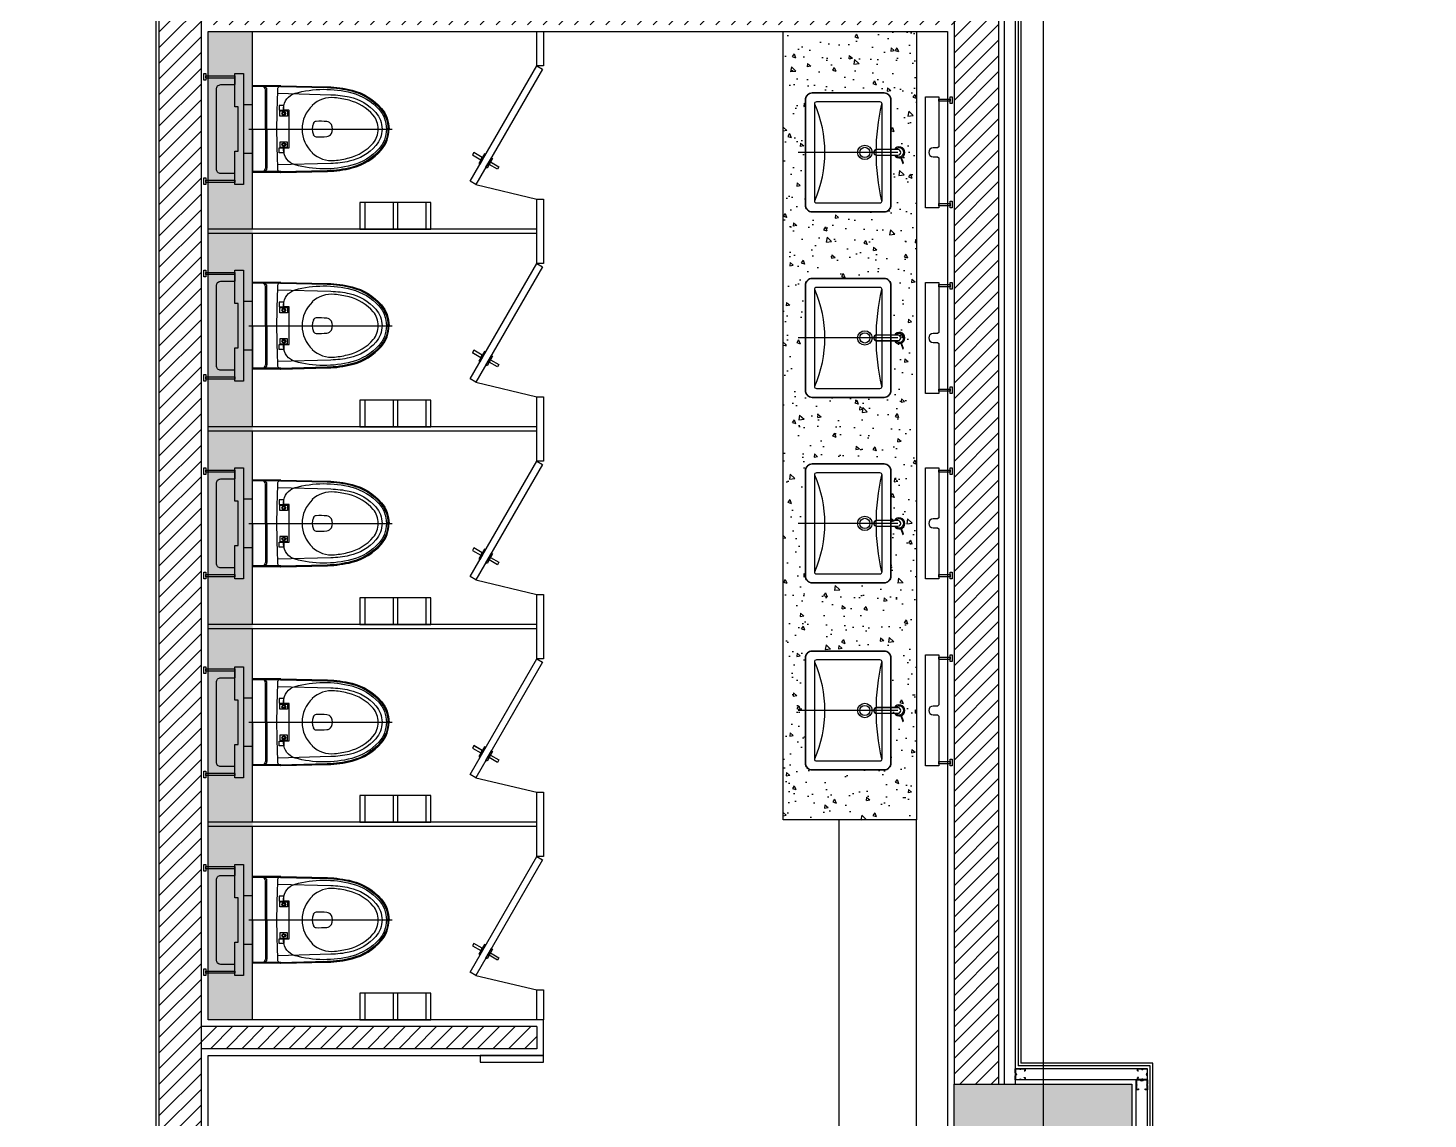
# Model space of a CAD drawing. Header units: metres. Extents: x 630750 to 860239, y 578133 to 726633.
# Drawn here: x 703733 to 710038, y 676054 to 680965 of the extents above; entities that cross this region are included whole.
import ezdxf

# ---------------------------------------------------------------- set-up
doc = ezdxf.new("R2010")
doc.units = ezdxf.units.M
doc.header["$LTSCALE"] = 300
doc.linetypes.add('업무시설_xr-base$0$CONTINOUS', pattern=[0])
for name, color, linetype in [('A-CEN-1', 1, 'Continuous'), ('A-CON', 2, 'Continuous'), ('A-WAL-BLK', 3, 'Continuous'), ('A-WALL-CONC', 2, 'Continuous'), ('CO-BATH', 6, 'Continuous'), ('KUK-DOOR', 4, 'Continuous'), ('KUK-DRYWALL', 4, 'Continuous'), ('KUK-TOILET-cubicle', 4, 'Continuous'), ('KUK-TOILET-equip', 5, 'Continuous'), ('KUK-TOILET-fu', 6, 'Continuous'), ('KUK-TOILET-젠다이', 7, 'Continuous'), ('KUK-WALL-DRYWALL', 4, 'Continuous'), ('KUK-WALL-FIN 1', 30, 'Continuous'), ('KUK-석고보드', 201, 'Continuous')]:
    doc.layers.add(name, color=color, linetype=linetype)

# ---------------------------------------------------------------- blocks, each defined once
blk = doc.blocks.new('양변기')
at = {"layer": 'KUK-TOILET-equip'}
for points in [[(-311526.1, 215407.8), (-311526.1, 215398), (-311657.1, 215398), (-311657.1, 215407.8), (-311657.1, 215388), (-311666.1, 215388), (-311666.1, 215418), (-311657.1, 215418), (-311657.1, 215408), (-311526.1, 215408), (-311526.1, 215538), (-311511.1, 215538), (-311511.1, 215738), (-311526.1, 215738), (-311526.1, 215868), (-311657.1, 215868), (-311657.1, 215858), (-311666.1, 215858), (-311666.1, 215888), (-311657.1, 215888), (-311657.1, 215868.2), (-311657.1, 215878), (-311526.1, 215878), (-311526.1, 215868.2), (-311526.1, 215888), (-311486.1, 215888), (-311486.1, 215388), (-311526.1, 215388), (-311526.1, 215398)], [(-311526.1, 215878), (-311526.1, 215838), (-311526.1, 215888), (-311486.1, 215888), (-311486.1, 215748), (-311446.1, 215748)]]:
    blk.add_lwpolyline(points, dxfattribs=at)
blk.add_lwpolyline([(-311446.1, 215528), (-311486.1, 215528), (-311486.1, 215388), (-311526.1, 215388), (-311526.1, 215398), (-311526.1, 215438), (-311589.1, 215438, -0.414214), (-311609.1, 215458), (-311609.1, 215818, -0.414214), (-311589.1, 215838), (-311526.1, 215838)], format="xyb", dxfattribs=at)
at = {"layer": 'KUK-TOILET-fu', "color": 8}
for p, q in [((-311446.1, 215638), (-311446.1, 215833)), ((-311319.4, 215833), (-311446.1, 215833)), ((-311319.4, 215829.5), (-311446.1, 215829.5)), ((-311387.8, 215638), (-311387.8, 215814.5)), ((-311381.3, 215638), (-311381.3, 215814.5)), ((-311446.1, 215638), (-311446.1, 215443)), ((-311387.8, 215638), (-311387.8, 215461.5)), ((-311381.3, 215638), (-311381.3, 215461.5)), ((-311319.4, 215446.5), (-311446.1, 215446.5)), ((-311319.4, 215443), (-311446.1, 215443))]:
    blk.add_line(p, q, dxfattribs=at)
at = {"layer": 'KUK-TOILET-fu', "color": 1}
blk.add_line((-311463.3, 215638), (-310817.3, 215638), dxfattribs=at)
at = {"layer": 'KUK-TOILET-fu', "color": 8}
for points in [[(-310836.1, 215638, -0.179504), (-310870, 215546.7, -0.154276), (-311000.7, 215465.8, -0.055395), (-311110.1, 215450.7), (-311321.4, 215445.1, -0.407666), (-311331.6, 215454.6, -0.012282), (-311336.1, 215638, -0.012282), (-311331.6, 215821.5, -0.407666), (-311321.4, 215831), (-311110.1, 215825.3, -0.055395), (-311000.7, 215810.2, -0.154276), (-310870, 215729.3, -0.179504)], [(-310843.1, 215638, -0.18681), (-310877.8, 215548.5, -0.145372), (-310999.7, 215474.9, -0.132064), (-311254.9, 215476.9, -0.337701), (-311306.1, 215544.5, -0.000623), (-311306.1, 215544.7), (-311306.1, 215551, -0.414214), (-311303.6, 215553.5), (-311282.1, 215553.5, 0.414214), (-311281.1, 215554.5), (-311281.1, 215638), (-311281.1, 215721.5, 0.414214), (-311282.1, 215722.5), (-311303.6, 215722.5, -0.414214), (-311306.1, 215725), (-311306.1, 215731.3, -0.000623), (-311306.1, 215731.5, -0.337701), (-311254.9, 215799.1, -0.132064), (-310999.7, 215801.2, -0.145372), (-310877.8, 215727.6, -0.18681)], [(-311306.6, 215723.1, 0.414214), (-311305.6, 215724.1), (-311305.6, 215743.5, 0.414214), (-311306.6, 215744.5), (-311325.7, 215744.5, 0.414214), (-311326.7, 215743.5), (-311326.7, 215724.1, 0.414214), (-311325.7, 215723.1)], [(-311306.1, 215696.5), (-311322.6, 215696.5, -0.414214), (-311323.6, 215697.5), (-311323.6, 215718.5, -0.414214), (-311322.6, 215719.5), (-311306.1, 215719.5), (-311289.6, 215719.5, -0.414214), (-311288.6, 215718.5), (-311288.6, 215697.5, -0.414214), (-311289.6, 215696.5)], [(-311306.1, 215579.5), (-311322.6, 215579.5, 0.414214), (-311323.6, 215578.5), (-311323.6, 215557.5, 0.414214), (-311322.6, 215556.5), (-311306.1, 215556.5), (-311289.6, 215556.5, 0.414214), (-311288.6, 215557.5), (-311288.6, 215578.5, 0.414214), (-311289.6, 215579.5)], [(-311306.6, 215553, -0.414214), (-311305.6, 215552), (-311305.6, 215532.5, -0.414214), (-311306.6, 215531.5), (-311325.7, 215531.5, -0.414214), (-311326.7, 215532.5), (-311326.7, 215552, -0.414214), (-311325.7, 215553)]]:
    blk.add_lwpolyline(points, format="xyb", close=True, dxfattribs=at)
for points in [[(-311320, 215833, -0.012538), (-311319.3, 215833), (-311108, 215828.3, -0.055395), (-310998, 215813.1, -0.154276), (-310865.7, 215731.3, -0.179504), (-310831.1, 215638, -0.179504)], [(-311319.9, 215829.5, -0.012538), (-311319.4, 215829.5), (-311108.1, 215824.8, -0.055395), (-310998.8, 215809.7, -0.154276), (-310868.4, 215729, -0.179504), (-310834.6, 215638, -0.179504)], [(-311332.7, 215799.3), (-311093.6, 215792.9, -0.046704), (-311010.3, 215782.8, -0.161878), (-310890.9, 215712.1, -0.180796), (-310863.1, 215638, -0.180796), (-310890.9, 215563.9, -0.161878), (-311010.3, 215493.2, -0.046704), (-311093.6, 215483.2), (-311332.7, 215476.8)], [(-311320, 215443, 0.012538), (-311319.3, 215443), (-311108, 215447.7, 0.055395), (-310998, 215462.9, 0.154276), (-310865.7, 215544.8, 0.179504), (-310831.1, 215638, 0.179504)], [(-311319.9, 215446.5, 0.012538), (-311319.4, 215446.5), (-311108.1, 215451.2, 0.055395), (-310998.8, 215466.3, 0.154276), (-310868.4, 215547, 0.179504), (-310834.6, 215638, 0.179504)]]:
    blk.add_lwpolyline(points, format="xyb", dxfattribs=at)
for centre, radius in [((-311306.1, 215708), 8.06), ((-311304.6, 215708), 8.06), ((-311306.1, 215708), 5.5), ((-311306.1, 215568), 8.06), ((-311304.6, 215568), 8.06), ((-311306.1, 215568), 5.5)]:
    blk.add_circle(centre, radius, dxfattribs=at)
for centre, radius, start, end in [((-311402.8, 215814.5), 15, 0, 90), ((-311396.3, 215814.5), 15, 0, 90), ((-311089.7, 215653.3), 126.5, 84.18981, 133.57607), ((-311123, 215325.5), 456, 75.78655, 84.18981), ((-311062.9, 215563), 211, 40.70571, 75.78655), ((-311075.1, 215638), 147.6, 133.57607, 180), ((-310975.7, 215638), 96, 0, 40.70571), ((-311075.1, 215638), 147.6, 180, 226.42393), ((-311112.7, 215638), 64.9, 156.75355, 203.25833), ((-311158.6, 215657.7), 15, 92.29879, 156.75355), ((-311143.4, 215279.8), 393.3, 85.32034, 92.29879), ((-311113.3, 215646.8), 25, 27.4311, 85.32034), ((-311130.2, 215638), 44, 333.02296, 27.4311), ((-310975.7, 215638), 96, 319.29429, 0), ((-311158.6, 215618.3), 15, 203.25833, 267.67386), ((-311144, 215976), 372.9, 267.67386, 275.07111), ((-311113.3, 215629.4), 25, 275.07111, 333.02296), ((-311062.9, 215713), 211, 284.21345, 319.29429), ((-311089.7, 215622.7), 126.5, 226.42393, 275.81019), ((-311123, 215950.5), 456, 275.81019, 284.21345), ((-311402.8, 215461.5), 15, 270, 0), ((-311396.3, 215461.5), 15, 270, 0)]:
    blk.add_arc(centre, radius, start, end, dxfattribs=at)
blk = doc.blocks.new('DFGDFGBVF')
at = {"layer": 'KUK-TOILET-fu', "color": 8}
for p, q in [((939154.4, -22560.9), (939034.4, -22560.9)), ((939154.4, -22688.5), (939034.4, -22688.5)), ((939154.4, -22708.5), (939034.4, -22708.5)), ((939154.4, -22836), (939034.4, -22836))]:
    blk.add_line(p, q, dxfattribs=at)
at = {"layer": 'KUK-TOILET-fu', "color": 161, "elevation": 0}
blk.add_lwpolyline([(939034.4, -22538.5), (939034.4, -22858.5), (939154.4, -22858.5), (939154.4, -22538.5)], close=True, dxfattribs=at)
blk = doc.blocks.new('세면볼')
at = {"layer": 'KUK-TOILET-fu'}
for p, q in [((-311723.1, 213513.1), (-311723.1, 213038.1)), ((-311368.1, 213543.1), (-311693.1, 213543.1)), ((-311338.1, 213038.1), (-311338.1, 213513.1)), ((-311693.1, 213008.1), (-311368.1, 213008.1))]:
    blk.add_line(p, q, dxfattribs=at)
at = {"layer": 'KUK-TOILET-fu', "color": 8}
for p, q in [((-311683.1, 213493.1), (-311683.1, 213058.1)), ((-311388.1, 213503.1), (-311673.1, 213503.1)), ((-311378.1, 213058.1), (-311378.1, 213493.1)), ((-311673.1, 213048.1), (-311388.1, 213048.1))]:
    blk.add_line(p, q, dxfattribs=at)
at = {"layer": 'KUK-TOILET-fu', "color": 1}
blk.add_line((-311306.6, 213275.6), (-311756.2, 213275.6), dxfattribs=at)
at = {"layer": 'KUK-TOILET-fu', "color": 8}
for points in [[(-311294, 213275.7), (-311294, 213275.7, 0.414214), (-311306.5, 213288.2), (-311403, 213288.2, 0.414214), (-311415.5, 213275.7), (-311415.5, 213275.7, 0.414214), (-311403, 213263.2), (-311306.5, 213263.2, 0.414214)], [(-311294.1, 213275.6), (-311294.1, 213275.6, 0.414214), (-311306.6, 213288.1), (-311403, 213288.1, 0.414214), (-311415.5, 213275.6), (-311415.5, 213275.6, 0.414214), (-311403, 213263.1), (-311306.6, 213263.1, 0.414214)]]:
    blk.add_lwpolyline(points, format="xyb", close=True, dxfattribs=at)
for points in [[(-311294.1, 213251.5), (-311285, 213226.3), (-311282.2, 213227.4), (-311291.3, 213252.5)], [(-311294.1, 213251.4), (-311285, 213226.2), (-311282.2, 213227.3), (-311291.3, 213252.4)]]:
    blk.add_lwpolyline(points, dxfattribs=at)
for radius in [32.5, 23]:
    blk.add_circle((-311455.6, 213275.6), radius, dxfattribs=at)
at = {"layer": 'KUK-TOILET-fu'}
for centre, start, end in [((-311693.1, 213513.1), 90, 180), ((-311368.1, 213513.1), 0, 90), ((-311693.1, 213038.1), 180, 270), ((-311368.1, 213038.1), 270, 0)]:
    blk.add_arc(centre, 30, start, end, dxfattribs=at)
at = {"layer": 'KUK-TOILET-fu', "color": 8}
for centre, radius, start, end in [((-311673.1, 213493.1), 10, 90, 180), ((-312183.8, 213275.6), 548.1, 336.62126, 23.37874), ((-310447, 213275.6), 958.6, 166.88611, 193.11389), ((-311388.1, 213493.1), 10, 0, 90), ((-311300.5, 213275.6), 25, 210, 150), ((-311300.5, 213275.7), 25, 210, 150), ((-311300.5, 213275.7), 20, 218.68219, 141.31781), ((-311300.5, 213275.6), 20, 218.68219, 141.31781), ((-311673.1, 213058.1), 10, 180, 270), ((-311388.1, 213058.1), 10, 270, 0)]:
    blk.add_arc(centre, radius, start, end, dxfattribs=at)
blk = doc.blocks.new('con1')
at = {"layer": 'A-WALL-CONC', "linetype": '업무시설_xr-base$0$CONTINOUS'}
h = blk.add_hatch(color=253, dxfattribs=at)
h.dxf.hatch_style = 1
h.paths.add_polyline_path([(-302595.9, -253222.2), (-301895.9, -253222.2), (-301895.9, -253922.2), (-302595.9, -253922.2)])
h.paths.add_polyline_path([(-384245.9, -253222.2), (-383545.9, -253222.2), (-383545.9, -253922.2), (-384245.9, -253922.2)])
h.paths.add_polyline_path([(-335095.9, -253172.2), (-334295.9, -253172.2), (-334295.9, -253972.2), (-335095.9, -253972.2)])
h.paths.add_polyline_path([(-354895.9, -253172.2), (-354095.9, -253172.2), (-354095.9, -253972.2), (-354895.9, -253972.2)])
h.paths.add_polyline_path([(-374695.9, -253172.2), (-373895.9, -253172.2), (-373895.9, -253972.2), (-374695.9, -253972.2)])
h.paths.add_polyline_path([(-325195.9, -253172.2), (-324395.9, -253172.2), (-324395.9, -253972.2), (-325195.9, -253972.2)])
h.paths.add_polyline_path([(-364745.9, -253222.2), (-364045.9, -253222.2), (-364045.9, -253922.2), (-364745.9, -253922.2)])
h.paths.add_polyline_path([(-344945.9, -253222.2), (-344245.9, -253222.2), (-344245.9, -253922.2), (-344945.9, -253922.2)])
h.paths.add_polyline_path([(-310045.9, -253222.2), (-309345.9, -253222.2), (-309345.9, -253922.2), (-310045.9, -253922.2)])
h.paths.add_polyline_path([(-318595.9, -253172.2), (-317795.9, -253172.2), (-317795.9, -253972.2), (-318595.9, -253972.2)])
h.paths.add_polyline_path([(-384245.9, -310859.9), (-383445.9, -310859.9), (-383445.9, -311659.9), (-384245.9, -311659.9)])
h.paths.add_polyline_path([(-384245.9, -305472.2), (-383445.9, -305472.2), (-383445.9, -306272.2), (-384245.9, -306272.2)])
h.paths.add_polyline_path([(-384245.9, -295572.2), (-383445.9, -295572.2), (-383445.9, -296372.2), (-384245.9, -296372.2)])
h.paths.add_polyline_path([(-384195.9, -276472.2), (-383595.9, -276472.2), (-383595.9, -275872.2), (-384195.9, -275872.2)])
h.paths.add_polyline_path([(-384245.9, -285672.2), (-383445.9, -285672.2), (-383445.9, -286472.2), (-384245.9, -286472.2)])
h.paths.add_polyline_path([(-384295.9, -269172.2), (-383495.9, -269172.2), (-383495.9, -269972.2), (-384295.9, -269972.2)])
h.paths.add_polyline_path([(-384295.9, -260672.2), (-383495.9, -260672.2), (-383495.9, -261472.2), (-384295.9, -261472.2)])
h.paths.add_polyline_path([(-376995.9, -285572.2), (-376195.9, -285572.2), (-376195.9, -286372.2), (-376995.9, -286372.2)], flags=17)
h.paths.add_polyline_path([(-374695.9, -276572.2), (-373895.9, -276572.2), (-373895.9, -275772.2), (-374695.9, -275772.2)], flags=17)
h.paths.add_polyline_path([(-364695.9, -285772.2), (-364095.9, -285772.2), (-364095.9, -286372.2), (-364695.9, -286372.2)], flags=17)
h.paths.add_polyline_path([(-364795.9, -275772.2), (-363995.9, -275772.2), (-363995.9, -276572.2), (-364795.9, -276572.2)], flags=17)
edge = h.paths.add_edge_path(flags=16)
edge.add_arc((-376495.9, -295972.2), 450, 0, 360)
edge = h.paths.add_edge_path(flags=16)
edge.add_arc((-354495.9, -302572.2), 450, 0, 360)
edge = h.paths.add_edge_path(flags=16)
edge.add_arc((-364395.9, -295972.2), 350, 0, 360)
edge = h.paths.add_edge_path(flags=16)
edge.add_arc((-354495.9, -295972.2), 450, 0, 360)
edge = h.paths.add_edge_path(flags=16)
edge.add_arc((-344595.9, -302572.2), 350, 0, 360)
edge = h.paths.add_edge_path(flags=16)
edge.add_arc((-344595.9, -295972.2), 350, 0, 360)
edge = h.paths.add_edge_path(flags=16)
edge.add_arc((-364395.9, -302572.2), 350, 0, 360)
h.paths.add_polyline_path([(-375978.1, -305715.7), (-376743.7, -305483.5), (-376976, -306249), (-376210.4, -306481.3)], flags=17)
h.paths.add_polyline_path([(-378097.8, -312701.2), (-378863.4, -312468.9), (-379095.6, -313234.5), (-378330.1, -313466.8)], flags=16)
h.paths.add_polyline_path([(-354767.9, -312099.6), (-355533.5, -311867.3), (-355765.8, -312632.8), (-355000.2, -312865.1)], flags=17)
h.paths.add_polyline_path([(-347591.1, -314277.3), (-348356.6, -314045), (-348588.9, -314810.6), (-347823.4, -315042.9)], flags=17)
h.paths.add_polyline_path([(-349725.3, -321310.6), (-350490.8, -321078.3), (-350723.1, -321843.9), (-349957.6, -322076.2)], flags=17)
h.paths.add_polyline_path([(-359198.7, -318436), (-359964.3, -318203.7), (-360196.6, -318969.2), (-359431, -319201.5)], flags=17)
edge = h.paths.add_edge_path(flags=16)
edge.add_arc((-324745.9, -312472.2), 450, 0, 360)
h.paths.add_polyline_path([(-318595.9, -311972.2), (-317795.9, -311972.2), (-317795.9, -312972.2), (-318595.9, -312972.2)], flags=17)
edge = h.paths.add_edge_path(flags=16)
edge.add_arc((-335145.9, -312472.2), 350, 0, 360)
edge = h.paths.add_edge_path(flags=16)
edge.add_arc((-338616.5, -317418.6), 450, 0, 360)
h.paths.add_polyline_path([(-340251.8, -324185.3), (-341017.4, -323953), (-341249.7, -324718.5), (-340484.1, -324950.8)], flags=17)
edge = h.paths.add_edge_path(flags=17)
edge.add_arc((-324745.9, -319072.2), 450, 0, 360)
h.paths.add_polyline_path([(-318695.9, -318672.2), (-317695.9, -318672.2), (-317695.9, -319472.2), (-318695.9, -319472.2)], flags=17)
h.paths.add_polyline_path([(-310095.9, -327072.2), (-309295.9, -327072.2), (-309295.9, -327872.2), (-310095.9, -327872.2)])
h.paths.add_polyline_path([(-316095.9, -322372.2), (-316095.9, -325422.2), (-311307.7, -325422.2), (-311307.7, -325222.2), (-315895.9, -325222.2), (-315895.9, -322572.2), (-309695.9, -322572.2), (-309695.9, -325222.2), (-310307.7, -325222.2), (-310307.7, -325422.2), (-309495.9, -325422.2), (-309495.9, -322372.2)], flags=17)
edge = h.paths.add_edge_path(flags=17)
edge.add_arc((-324795.9, -327472.2), 400, 0, 360)
edge = h.paths.add_edge_path(flags=17)
edge.add_arc((-318195.9, -329272.2), 450, 0, 360)
h.paths.add_polyline_path([(-310095.9, -331472.2), (-309295.9, -331472.2), (-309295.9, -332272.2), (-310095.9, -332272.2)])
edge = h.paths.add_edge_path(flags=16)
edge.add_arc((-334695.9, -302572.2), 350, 0, 360)
edge = h.paths.add_edge_path(flags=17)
edge.add_arc((-334695.9, -286072.2), 350, 0, 360)
edge = h.paths.add_edge_path(flags=16)
edge.add_arc((-334695.9, -295972.2), 350, 0, 360)
edge = h.paths.add_edge_path(flags=17)
edge.add_arc((-344595.9, -286072.2), 450, 0, 360)
h.paths.add_polyline_path([(-318595.9, -295472.2), (-317795.9, -295472.2), (-317795.9, -296472.2), (-318595.9, -296472.2)], flags=17)
h.paths.add_polyline_path([(-318595.9, -302072.2), (-317795.9, -302072.2), (-317795.9, -303072.2), (-318595.9, -303072.2)], flags=17)
edge = h.paths.add_edge_path(flags=16)
edge.add_arc((-324795.9, -302572.2), 450, 0, 360)
edge = h.paths.add_edge_path(flags=16)
edge.add_arc((-324795.9, -295972.2), 450, 0, 360)
edge = h.paths.add_edge_path(flags=17)
edge.add_arc((-324795.9, -286072.2), 450, 0, 360)
edge = h.paths.add_edge_path(flags=17)
edge.add_arc((-334695.9, -276172.2), 450, 0, 360)
edge = h.paths.add_edge_path(flags=17)
edge.add_arc((-344595.9, -276172.2), 450, 0, 360)
h.paths.add_polyline_path([(-318595.9, -275772.2), (-317795.9, -275772.2), (-317795.9, -276572.2), (-318595.9, -276572.2)], flags=17)
h.paths.add_polyline_path([(-318595.9, -285672.2), (-317795.9, -285672.2), (-317795.9, -286472.2), (-318595.9, -286472.2)], flags=17)
edge = h.paths.add_edge_path(flags=17)
edge.add_arc((-324795.9, -276172.2), 450, 0, 360)
h.paths.add_polyline_path([(-364795.9, -260672.2), (-363995.9, -260672.2), (-363995.9, -261472.2), (-364795.9, -261472.2)])
h.paths.add_polyline_path([(-364795.9, -269172.2), (-363995.9, -269172.2), (-363995.9, -269972.2), (-364795.9, -269972.2)], flags=17)
h.paths.add_polyline_path([(-325195.9, -269172.2), (-324395.9, -269172.2), (-324395.9, -269972.2), (-325195.9, -269972.2)], flags=17)
h.paths.add_polyline_path([(-310845.9, -260722.2), (-310045.9, -260722.2), (-310045.9, -261522.2), (-310845.9, -261522.2)], flags=17)
h.paths.add_polyline_path([(-325195.9, -260672.2), (-324395.9, -260672.2), (-324395.9, -261472.2), (-325195.9, -261472.2)])
h.paths.add_polyline_path([(-335095.9, -260672.2), (-334295.9, -260672.2), (-334295.9, -261472.2), (-335095.9, -261472.2)])
h.paths.add_polyline_path([(-344995.9, -260672.2), (-344195.9, -260672.2), (-344195.9, -261472.2), (-344995.9, -261472.2)])
h.paths.add_polyline_path([(-354895.9, -260672.2), (-354095.9, -260672.2), (-354095.9, -261472.2), (-354895.9, -261472.2)])
h.paths.add_polyline_path([(-354895.9, -269172.2), (-354095.9, -269172.2), (-354095.9, -269972.2), (-354895.9, -269972.2)], flags=17)
h.paths.add_polyline_path([(-344995.9, -269172.2), (-344195.9, -269172.2), (-344195.9, -269972.2), (-344995.9, -269972.2)], flags=17)
h.paths.add_polyline_path([(-335095.9, -269172.2), (-334295.9, -269172.2), (-334295.9, -269972.2), (-335095.9, -269972.2)], flags=17)
h.paths.add_polyline_path([(-310145.9, -275772.2), (-309345.9, -275772.2), (-309345.9, -276572.2), (-310145.9, -276572.2)])
h.paths.add_polyline_path([(-310145.9, -269172.2), (-309345.9, -269172.2), (-309345.9, -269972.2), (-310145.9, -269972.2)])
h.paths.add_polyline_path([(-309945.9, -312172.2), (-309345.9, -312172.2), (-309345.9, -312772.2), (-309945.9, -312772.2)], flags=17)
h.paths.add_polyline_path([(-309945.9, -302272.2), (-309345.9, -302272.2), (-309345.9, -302872.2), (-309945.9, -302872.2)], flags=17)
h.paths.add_polyline_path([(-310145.9, -295572.2), (-309345.9, -295572.2), (-309345.9, -296372.2), (-310145.9, -296372.2)])
h.paths.add_polyline_path([(-310145.9, -285672.2), (-309345.9, -285672.2), (-309345.9, -286472.2), (-310145.9, -286472.2)])
h.paths.add_polyline_path([(-366406.6, -311179.9), (-366585, -311089.4), (-367172.8, -312248.9), (-366994.4, -312339.4)], flags=16)
h.paths.add_polyline_path([(-367582.3, -313498.9), (-367760.7, -313408.4), (-368303.3, -314478.7), (-368124.9, -314569.2)], flags=16)
h.paths.add_polyline_path([(-374501.4, -323406.8), (-375266.9, -323174.5), (-375499.2, -323940), (-374733.7, -324172.3)], flags=17)
h.paths.add_polyline_path([(-380817, -321490.3), (-381582.5, -321258), (-381814.8, -322023.6), (-381049.3, -322255.9)])
h.paths.add_polyline_path([(-319504.7, -329605.3), (-319562.8, -329796.7), (-318586.8, -330092.9), (-318528.7, -329901.5)], flags=17)
h.paths.add_polyline_path([(-317399.5, -330244.1), (-317457.6, -330435.5), (-316481.5, -330731.7), (-316423.5, -330540.3)], flags=17)
h.paths.add_polyline_path([(-315294.3, -330882.9), (-315352.4, -331074.3), (-314376.3, -331370.5), (-314318.3, -331179.1)], flags=17)
h.paths.add_polyline_path([(-313189.1, -331521.7), (-313247.2, -331713.1), (-312271.1, -332009.3), (-312213, -331817.9)], flags=17)
h.paths.add_polyline_path([(-311083.9, -332160.5), (-311142, -332351.9), (-310165.9, -332648.1), (-310107.8, -332456.7)], flags=17)
h.paths.add_polyline_path([(-308978.7, -332799.4), (-309036.7, -332990.7), (-308060.7, -333286.9), (-308002.6, -333095.5)])
h.paths.add_polyline_path([(-306873.5, -333438.2), (-306931.5, -333629.5), (-305955.5, -333925.7), (-305897.4, -333734.3)])
h.paths.add_polyline_path([(-321610, -328966.5), (-321668, -329157.9), (-320692, -329454.1), (-320633.9, -329262.7)], flags=17)
h.paths.add_polyline_path([(-304768.2, -334077), (-304826.3, -334268.4), (-303850.3, -334564.5), (-303792.2, -334373.1)])
h.paths.add_polyline_path([(-366379.8, -308837.3), (-366525.2, -309124), (-365780.1, -309501.8), (-365997.1, -309929.9), (-365818.7, -310020.4), (-365281.9, -308961.4), (-368992.7, -307835.4), (-369050.7, -308026.8), (-368955, -308055.9), (-369303.5, -309204.2), (-369399.2, -309175.1), (-369457.2, -309366.5), (-369361.5, -309395.5), (-371190.9, -315424.1), (-373726.7, -314654.6), (-371897.4, -308626.1), (-370414.2, -309076.1), (-370356.1, -308884.7), (-371839.3, -308434.7), (-371490.9, -307286.4), (-370007.6, -307736.5), (-369949.6, -307545.1), (-371624.2, -307036.9), (-373976.1, -314787.9), (-369001.2, -316297.6), (-368712.8, -315728.7), (-368891.1, -315638.2), (-369103.7, -316057.4), (-370999.5, -315482.2), (-368763.6, -308113.9)], flags=17)
edge = h.paths.add_edge_path()
edge.add_line((-317995.9, -269122.2), (-318195.9, -269122.2))
edge.add_line((-318195.9, -266622.2), (-317995.9, -266622.2))
edge.add_line((-318195.9, -265972.2), (-318195.9, -266622.2))
edge.add_line((-318195.9, -269122.2), (-318195.9, -269672.2))
edge.add_line((-317995.9, -269472.2), (-317995.9, -269122.2))
edge.add_line((-317995.9, -266622.2), (-317995.9, -265972.2))
edge.add_line((-317070.9, -260922.2), (-317070.9, -260722.2))
edge.add_line((-317070.9, -260722.2), (-314895.9, -260722.2))
edge.add_line((-314895.9, -260722.2), (-314895.9, -260922.2))
edge.add_line((-314895.9, -260922.2), (-317070.9, -260922.2))
edge.add_line((-318195.9, -265972.2), (-321995.9, -265972.2))
edge.add_line((-321995.9, -265972.2), (-321995.9, -262022.2))
edge.add_line((-321995.9, -262022.2), (-321795.9, -262022.2))
edge.add_line((-321795.9, -262022.2), (-321795.9, -262922.2))
edge.add_line((-321795.9, -262922.2), (-321695.9, -262922.2))
edge.add_line((-321695.9, -262922.2), (-321695.9, -263122.2))
edge.add_line((-321695.9, -263122.2), (-321795.9, -263122.2))
edge.add_line((-321795.9, -263122.2), (-321795.9, -265772.2))
edge.add_line((-321795.9, -265772.2), (-314195.9, -265772.2))
edge.add_line((-314195.9, -265772.2), (-314195.9, -263122.2))
edge.add_line((-314195.9, -263122.2), (-320695.9, -263122.2))
edge.add_line((-320695.9, -263122.2), (-320695.9, -262922.2))
edge.add_line((-320695.9, -262922.2), (-319545.9, -262922.2))
edge.add_line((-319545.9, -262922.2), (-319545.9, -260922.2))
edge.add_line((-319545.9, -260922.2), (-321795.9, -260922.2))
edge.add_line((-321795.9, -260922.2), (-321795.9, -261022.2))
edge.add_line((-321795.9, -261022.2), (-321995.9, -261022.2))
edge.add_line((-321995.9, -261022.2), (-321995.9, -260722.2))
edge.add_line((-321995.9, -260722.2), (-317770.9, -260722.2))
edge.add_line((-317770.9, -260722.2), (-317770.9, -260922.2))
edge.add_line((-317995.9, -269472.2), (-314195.9, -269472.2))
edge.add_line((-314195.9, -269472.2), (-314195.9, -265972.2))
edge.add_line((-314195.9, -265972.2), (-317995.9, -265972.2))
edge.add_line((-317770.9, -260922.2), (-319345.9, -260922.2))
edge.add_line((-319345.9, -260922.2), (-319345.9, -262922.2))
edge.add_line((-319345.9, -262922.2), (-314195.9, -262922.2))
edge.add_line((-314195.9, -262922.2), (-314195.9, -260722.2))
edge.add_line((-314195.9, -260722.2), (-313995.9, -260722.2))
edge.add_line((-313995.9, -260722.2), (-313995.9, -269672.2))
edge.add_line((-313995.9, -269672.2), (-318195.9, -269672.2))
edge.add_line((-309345.9, -286472.2), (-309345.9, -312772.2))
edge.add_line((-309545.9, -302872.2), (-309545.9, -312172.2))
edge.add_line((-309545.9, -296372.2), (-309545.9, -302272.2))
edge.add_line((-309545.9, -286472.2), (-309545.9, -295572.2))
edge.add_line((-375426.6, -323700.8), (-380976.7, -322016.6))
edge.add_line((-334860, -324841.4), (-335146.9, -325786.6))
edge.add_line((-334660.1, -325215.5), (-334859.8, -325873.7))
edge.add_line((-324795.9, -328208.8), (-324795.9, -327872.2))
edge.add_line((-324595.9, -328060.4), (-324595.9, -327818.6))
edge.add_line((-324795.9, -328208.8), (-322797.2, -328815.2))
edge.add_line((-322797.2, -328815.2), (-322739.1, -328623.9))
edge.add_line((-322739.1, -328623.9), (-324595.9, -328060.4))
edge.add_line((-337531.2, -334677.3), (-338201, -334474.1))
edge.add_line((-338201, -334474.1), (-338404.3, -335143.9))
edge.add_line((-338404.3, -335143.9), (-337734.4, -335347.2))
edge.add_line((-337734.4, -335347.2), (-337531.2, -334677.3))
edge = h.paths.add_edge_path()
edge.add_line((-339857.9, -323400.5), (-339799.8, -323209.1))
edge.add_line((-339799.8, -323209.1), (-337930.3, -317052.2))
edge.add_line((-337930.3, -317052.2), (-338217.3, -316965))
edge.add_line((-338217.3, -316965), (-338268.5, -317133.4))
edge.add_arc((-338616.5, -317418.6), 450, -73.11347, 39.33184, ccw=False)
edge.add_line((-338485.8, -317849.2), (-340145, -323313.3))
edge.add_line((-340145, -323313.3), (-339857.9, -323400.5))
at = {"layer": 'A-CON'}
blk.add_lwpolyline([(-364795.9, -269172.2), (-363995.9, -269172.2), (-363995.9, -269972.2), (-364795.9, -269972.2)], close=True, dxfattribs=at)

msp = doc.modelspace()

# ---------------------------------------------------------------- hatches: boundary and pattern name
at = {"layer": 'A-WAL-BLK'}
h = msp.add_hatch(dxfattribs=at)
h.set_pattern_fill('ANSI31', color=251, scale=400, style=0)
h.set_pattern_definition([(45, (1072700.25, 440364.125), (-35.355339, 35.355339), [])])
h.paths.add_polyline_path([(706724.4, 672935.2), (706724.4, 673125.8), (704514.4, 673298.1), (704514.4, 676370.2), (706024.4, 676370.2), (706024.4, 676470.2), (704514.4, 676470.2), (704514.4, 680980.2), (707904.4, 680980.2), (707904.4, 676210.2), (708104.4, 676210.2), (708104.4, 683910.2), (707904.4, 683910.2), (707904.4, 681180.2), (704514.4, 681180.2), (704514.4, 682130.2), (704324.4, 682130.2), (704324.4, 673122.3)])
h.paths.add_polyline_path([(702924.4, 683380.2), (706664.4, 683380.2), (706664.4, 684330.2), (706504.4, 684330.2), (706504.4, 683580.2), (702924.4, 683580.2)])
h.paths.add_polyline_path([(707904.4, 684710.2), (708104.4, 684710.2), (708104.4, 687060.2), (707904.4, 687060.2)])
h.paths.add_polyline_path([(706009.4, 674640.2), (706009.4, 675170.2), (705809.4, 675170.2), (705809.4, 674440.2), (707904.4, 674440.2), (707904.4, 674640.2)])
at = {"layer": 'KUK-TOILET-젠다이'}
h = msp.add_hatch(dxfattribs=at)
h.set_pattern_fill('AR-CONC', color=251, scale=25, angle=270, style=0)
h.set_pattern_definition([(320, (491853.28, 362919.39), (-15.688034, -179.315046), [18.75, -206.25]), (265, (491853.28, 362919.39), (188.04803, 34.68783), [15, -165]), (10.4514, (491851.97, 362904.44), (172.359886, -144.627345), [15.93505, -175.28553]), (316.1842, (491903.28, 362919.39), (-41.37975, -266.81026), [28.125, -309.375]), (6.6356, (491899.83, 362897.15), (243.52947, -233.66568), [23.90257, -262.92825]), (261.1842, (491903.28, 362919.4), (243.52965, -233.66549), [22.5, -247.5]), (291, (491890.78, 362894.39), (-100.65472, -149.226763), [18.75, -206.25]), (236, (491890.78, 362894.39), (181.28751, -60.82883), [15, -165]), (341.4514, (491882.39, 362881.95), (80.632624, -210.05566), [15.93505, -175.28553]), (307.5, (491853.28, 362919.386), (83.223463, -3.039964), [0, -163, 0, -167.5, 0, -165.625]), (277.5, (491853.28, 362919.39), (98.602928, -65.767384), [0, -95.5, 0, -159.25, 0, -63.125]), (237.5, (491853.28, 362975.136), (-5.638718, -133.455609), [0, -62.5, 0, -195, 0, -258.75]), (227.5, (491853.28, 363000.14), (25.026246, -145.796542), [0, -81.25, 0, -129.5, 0, -183.75])])
h.paths.add_polyline_path([(704744.4, 680950.2), (704744.4, 676500.2), (704544.4, 676500.2), (704544.4, 680950.2)])
h = msp.add_hatch(dxfattribs=at)
h.set_pattern_fill('AR-CONC', color=251, scale=25, angle=-90, style=0)
h.set_pattern_definition([(320, (1072700.25, 440364.13), (-15.688034, -179.315046), [18.75, -206.25]), (265, (1072700.25, 440364.13), (188.04803, 34.68783), [15, -165]), (10.4514, (1072698.94, 440349.18), (172.359886, -144.627345), [15.93505, -175.28553]), (316.1842, (1072750.25, 440364.13), (-41.37975, -266.81026), [28.125, -309.375]), (6.6356, (1072746.8, 440341.9), (243.52947, -233.66568), [23.90257, -262.92825]), (261.1842, (1072750.25, 440364.13), (243.52965, -233.66549), [22.5, -247.5]), (291, (1072737.75, 440339.13), (-100.654723, -149.226763), [18.75, -206.25]), (236, (1072737.75, 440339.13), (181.28751, -60.82883), [15, -165]), (341.4514, (1072729.36, 440326.69), (80.632624, -210.05566), [15.93505, -175.28553]), (307.5, (1072700.25, 440364.125), (83.223463, -3.039964), [0, -163, 0, -167.5, 0, -165.625]), (277.5, (1072700.25, 440364.125), (98.602928, -65.767384), [0, -95.5, 0, -159.25, 0, -63.125]), (237.5, (1072700.25, 440419.875), (-5.638718, -133.455609), [0, -62.5, 0, -195, 0, -258.75]), (227.5, (1072700.25, 440444.88), (25.026246, -145.796542), [0, -81.25, 0, -129.5, 0, -183.75])])
h.paths.add_polyline_path([(707134.4, 680950.2), (707734.4, 680950.2), (707734.4, 677400.2), (707134.4, 677400.2)])
edge = h.paths.add_edge_path(flags=16)
edge.add_line((707589.4, 680672.7), (707264.4, 680672.7))
edge.add_arc((707264.4, 680642.7), 30, 90, 180)
edge.add_line((707234.4, 680642.7), (707234.4, 680167.7))
edge.add_arc((707264.4, 680167.7), 30, 180, 270)
edge.add_line((707264.4, 680137.7), (707589.4, 680137.7))
edge.add_arc((707589.4, 680167.7), 30, 270, 360)
edge.add_line((707619.4, 680167.7), (707619.4, 680642.7))
edge.add_arc((707589.4, 680642.7), 30, 0, 90)
edge = h.paths.add_edge_path(flags=16)
edge.add_line((707589.4, 679837.7), (707264.4, 679837.7))
edge.add_arc((707264.4, 679807.7), 30, 90, 180)
edge.add_line((707234.4, 679807.7), (707234.4, 679332.7))
edge.add_arc((707264.4, 679332.7), 30, 180, 270)
edge.add_line((707264.4, 679302.7), (707589.4, 679302.7))
edge.add_arc((707589.4, 679332.7), 30, 270, 360)
edge.add_line((707619.4, 679332.7), (707619.4, 679807.7))
edge.add_arc((707589.4, 679807.7), 30, 0, 90)
edge = h.paths.add_edge_path(flags=16)
edge.add_line((707589.4, 679002.7), (707264.4, 679002.7))
edge.add_arc((707264.4, 678972.7), 30, 90, 180)
edge.add_line((707234.4, 678972.7), (707234.4, 678497.7))
edge.add_arc((707264.4, 678497.7), 30, 180, 270)
edge.add_line((707264.4, 678467.7), (707589.4, 678467.7))
edge.add_arc((707589.4, 678497.7), 30, 270, 360)
edge.add_line((707619.4, 678497.7), (707619.4, 678972.7))
edge.add_arc((707589.4, 678972.7), 30, 0, 90)
edge = h.paths.add_edge_path(flags=16)
edge.add_line((707589.4, 678160.7), (707264.4, 678160.7))
edge.add_arc((707264.4, 678130.7), 30, 90, 180)
edge.add_line((707234.4, 678130.7), (707234.4, 677655.7))
edge.add_arc((707264.4, 677655.7), 30, 180, 270)
edge.add_line((707264.4, 677625.7), (707589.4, 677625.7))
edge.add_arc((707589.4, 677655.7), 30, 270, 360)
edge.add_line((707619.4, 677655.7), (707619.4, 678130.7))
edge.add_arc((707589.4, 678130.7), 30, 0, 90)

# ---------------------------------------------------------------- linework, layer by layer
at = {"layer": 'A-CEN-1', "linetype": 'Continuous'}
msp.add_line((708304.4, 708258.8), (708304.4, 640745.8), dxfattribs=at)
at = {"layer": 'A-CON'}
msp.add_lwpolyline([(707904.4, 676210.2), (708704.4, 676210.2), (708704.4, 675410.2), (707904.4, 675410.2)], close=True, dxfattribs=at)
at = {"layer": 'A-WAL-BLK'}
for p, q in [((707904.4, 683910.2), (707904.4, 677620.3)), ((707904.4, 683910.2), (707904.4, 676210.2)), ((708104.4, 683910.2), (708104.4, 676210.2)), ((708104.4, 683910.2), (708104.4, 676210.2)), ((704324.4, 673122.3), (704324.4, 682130.2)), ((704514.4, 673298.1), (704514.4, 682130.2)), ((707904.4, 677520.3), (707904.4, 676210.2)), ((706024.4, 676470.2), (704514.4, 676470.2)), ((706024.4, 676470.2), (706024.4, 676370.2)), ((706024.4, 676370.2), (704514.4, 676370.2))]:
    msp.add_line(p, q, dxfattribs=at)
at = {"layer": 'KUK-DOOR', "color": 14}
for p, q in [((705741.1, 680404.6), (705734.9, 680393.8)), ((705741.1, 680404.5), (705734.9, 680393.7)), ((705734.9, 680393.8), (705772.8, 680372)), ((705734.9, 680393.7), (705772.8, 680371.8)), ((705779, 680382.8), (705741.1, 680404.6)), ((705779, 680382.7), (705741.1, 680404.5)), ((705788.4, 680398.9), (705763.4, 680355.6)), ((705763.4, 680355.7), (705768.8, 680352.6)), ((705763.4, 680355.6), (705768.8, 680352.5)), ((705768.8, 680352.6), (705793.8, 680395.9)), ((705768.8, 680352.5), (705793.8, 680395.8)), ((705772.8, 680371.8), (705779, 680382.7)), ((705793.8, 680395.9), (705788.4, 680399)), ((705793.8, 680395.8), (705788.4, 680398.9)), ((705795.2, 680338.1), (705820.1, 680381.4)), ((705825.5, 680378.3), (705800.6, 680335)), ((705809.9, 680351.2), (705816.1, 680362)), ((705810, 680351.2), (705816.2, 680362.1)), ((705816.1, 680362), (705854, 680340.2)), ((705816.2, 680362.1), (705854.1, 680340.2)), ((705820, 680381.4), (705825.5, 680378.3)), ((705820.1, 680381.4), (705825.5, 680378.3)), ((705800.5, 680334.9), (705795.1, 680338.1)), ((705800.6, 680335), (705795.2, 680338.1)), ((705847.8, 680329.4), (705809.9, 680351.2)), ((705847.9, 680329.4), (705810, 680351.2)), ((705854, 680340.2), (705847.8, 680329.4)), ((705854.1, 680340.2), (705847.9, 680329.4)), ((705750.4, 680260.6), (706024.4, 680195.2)), ((705741.1, 679514.6), (705734.9, 679503.8)), ((705741.1, 679514.5), (705734.9, 679503.7)), ((705734.9, 679503.8), (705772.8, 679482)), ((705734.9, 679503.7), (705772.8, 679481.9)), ((705779, 679492.8), (705741.1, 679514.6)), ((705779, 679492.7), (705741.1, 679514.5)), ((705788.4, 679508.9), (705763.4, 679465.6)), ((705768.8, 679462.6), (705793.8, 679505.9)), ((705768.8, 679462.5), (705793.8, 679505.8)), ((705772.8, 679481.9), (705779, 679492.7)), ((705793.8, 679505.9), (705788.4, 679509)), ((705793.8, 679505.8), (705788.4, 679508.9)), ((705795.2, 679448.1), (705820.1, 679491.4)), ((705825.5, 679488.3), (705800.6, 679445)), ((705820, 679491.4), (705825.5, 679488.3)), ((705820.1, 679491.4), (705825.5, 679488.3)), ((705763.4, 679465.7), (705768.8, 679462.6)), ((705763.4, 679465.6), (705768.8, 679462.5)), ((705800.5, 679444.9), (705795.1, 679448.1)), ((705800.6, 679445), (705795.2, 679448.1)), ((705809.9, 679461.2), (705816.1, 679472)), ((705847.8, 679439.4), (705809.9, 679461.2)), ((705810, 679461.2), (705816.2, 679472.1)), ((705847.9, 679439.4), (705810, 679461.2)), ((705816.1, 679472), (705854, 679450.2)), ((705816.2, 679472.1), (705854.1, 679450.2)), ((705854, 679450.2), (705847.8, 679439.4)), ((705854.1, 679450.2), (705847.9, 679439.4)), ((705750.4, 679370.6), (706024.4, 679305.2)), ((705741.1, 678624.6), (705734.9, 678613.8)), ((705741.1, 678624.5), (705734.9, 678613.7)), ((705734.9, 678613.8), (705772.8, 678592)), ((705734.9, 678613.7), (705772.8, 678591.9)), ((705779, 678602.8), (705741.1, 678624.6)), ((705779, 678602.7), (705741.1, 678624.5)), ((705788.4, 678618.9), (705763.4, 678575.6)), ((705768.8, 678572.6), (705793.8, 678615.9)), ((705768.8, 678572.5), (705793.8, 678615.8)), ((705772.8, 678591.9), (705779, 678602.7)), ((705793.8, 678615.9), (705788.4, 678619)), ((705793.8, 678615.8), (705788.4, 678618.9)), ((705795.2, 678558.1), (705820.1, 678601.4)), ((705825.5, 678598.3), (705800.6, 678555)), ((705820, 678601.4), (705825.5, 678598.3)), ((705820.1, 678601.4), (705825.5, 678598.3)), ((705763.4, 678575.7), (705768.8, 678572.6)), ((705763.4, 678575.6), (705768.8, 678572.5)), ((705800.5, 678554.9), (705795.1, 678558.1)), ((705800.6, 678555), (705795.2, 678558.1)), ((705809.9, 678571.2), (705816.1, 678582)), ((705847.8, 678549.4), (705809.9, 678571.2)), ((705810, 678571.2), (705816.2, 678582.1)), ((705847.9, 678549.4), (705810, 678571.2)), ((705816.1, 678582), (705854, 678560.2)), ((705816.2, 678582.1), (705854.1, 678560.2)), ((705854, 678560.2), (705847.8, 678549.4)), ((705854.1, 678560.2), (705847.9, 678549.4)), ((705750.4, 678480.6), (706024.4, 678415.2)), ((705741.1, 677734.7), (705734.9, 677723.8)), ((705741.1, 677734.5), (705734.9, 677723.7)), ((705734.9, 677723.8), (705772.8, 677702)), ((705734.9, 677723.7), (705772.8, 677701.9)), ((705779, 677712.8), (705741.1, 677734.7)), ((705779, 677712.7), (705741.1, 677734.5)), ((705788.4, 677728.9), (705763.4, 677685.6)), ((705768.8, 677682.6), (705793.8, 677725.9)), ((705768.8, 677682.5), (705793.8, 677725.8)), ((705772.8, 677701.9), (705779, 677712.7)), ((705793.8, 677725.9), (705788.4, 677729)), ((705793.8, 677725.8), (705788.4, 677728.9)), ((705795.2, 677668.1), (705820.1, 677711.4)), ((705825.5, 677708.3), (705800.6, 677665)), ((705820, 677711.4), (705825.5, 677708.3)), ((705820.1, 677711.4), (705825.5, 677708.3)), ((705763.4, 677685.7), (705768.8, 677682.6)), ((705763.4, 677685.6), (705768.8, 677682.5)), ((705800.5, 677664.9), (705795.1, 677668.1)), ((705800.6, 677665), (705795.2, 677668.1)), ((705809.9, 677681.2), (705816.1, 677692)), ((705847.8, 677659.4), (705809.9, 677681.2)), ((705810, 677681.2), (705816.2, 677692.1)), ((705847.9, 677659.4), (705810, 677681.2)), ((705816.1, 677692), (705854, 677670.2)), ((705816.2, 677692.1), (705854.1, 677670.2)), ((705854, 677670.2), (705847.8, 677659.4)), ((705854.1, 677670.2), (705847.9, 677659.4)), ((705750.4, 677590.6), (706024.4, 677525.2)), ((705741.1, 676844.7), (705734.9, 676833.8)), ((705741.1, 676844.5), (705734.9, 676833.7)), ((705734.9, 676833.8), (705772.8, 676812)), ((705734.9, 676833.7), (705772.8, 676811.9)), ((705779, 676822.8), (705741.1, 676844.7)), ((705779, 676822.7), (705741.1, 676844.5)), ((705788.4, 676838.9), (705763.4, 676795.6)), ((705768.8, 676792.6), (705793.8, 676835.9)), ((705768.8, 676792.5), (705793.8, 676835.8)), ((705793.8, 676835.9), (705788.4, 676839)), ((705793.8, 676835.8), (705788.4, 676838.9)), ((705763.4, 676795.7), (705768.8, 676792.6)), ((705763.4, 676795.6), (705768.8, 676792.5)), ((705772.8, 676811.9), (705779, 676822.7)), ((705800.5, 676774.9), (705795.1, 676778.1)), ((705795.2, 676778.1), (705820.1, 676821.4)), ((705800.6, 676775), (705795.2, 676778.1)), ((705825.5, 676818.3), (705800.6, 676775)), ((705809.9, 676791.2), (705816.1, 676802)), ((705847.8, 676769.4), (705809.9, 676791.2)), ((705810, 676791.2), (705816.2, 676802.1)), ((705847.9, 676769.4), (705810, 676791.2)), ((705816.1, 676802), (705854, 676780.2)), ((705816.2, 676802.1), (705854.1, 676780.2)), ((705820, 676821.4), (705825.5, 676818.3)), ((705820.1, 676821.4), (705825.5, 676818.3)), ((705854, 676780.2), (705847.8, 676769.4)), ((705854.1, 676780.2), (705847.9, 676769.4)), ((705750.4, 676700.6), (706024.4, 676635.2))]:
    msp.add_line(p, q, dxfattribs=at)
for points in [[(706024.4, 680795.2), (706050.4, 680780.2), (705750.4, 680260.6), (705724.4, 680275.6)], [(706024.4, 679905.2), (706050.4, 679890.2), (705750.4, 679370.6), (705724.4, 679385.6)], [(706024.4, 679015.2), (706050.4, 679000.2), (705750.4, 678480.6), (705724.4, 678495.6)], [(706024.4, 678125.2), (706050.4, 678110.2), (705750.4, 677590.6), (705724.4, 677605.6)], [(706024.4, 677235.2), (706050.4, 677220.2), (705750.4, 676700.6), (705724.4, 676715.6)]]:
    msp.add_lwpolyline(points, close=True, dxfattribs=at)
at = {"layer": 'KUK-DRYWALL'}
for p, q in [((708774.4, 676280.2), (708179.4, 676280.2)), ((708774.4, 675435.2), (708774.4, 676280.2)), ((708774.4, 676230.2), (708179.4, 676230.2)), ((708724.4, 675435.2), (708724.4, 676230.2))]:
    msp.add_line(p, q, dxfattribs=at)
at = {"layer": 'KUK-DRYWALL', "color": 8}
for points in [[(708223.4, 676240.2), (708224.4, 676240.2), (708224.4, 676230.2), (708204.4, 676230.2, 1), (708199.4, 676230.2), (708179.4, 676230.2), (708179.4, 676248.7, 0.589997), (708179.4, 676261.7), (708179.4, 676280.2), (708199.4, 676280.2, 1), (708204.4, 676280.2), (708224.4, 676280.2), (708224.4, 676270.2), (708219.4, 676270.2), (708219.4, 676271.2), (708223.4, 676271.2), (708223.4, 676279.2), (708205.3, 676279.2, -0.745356), (708198.6, 676279.2), (708180.4, 676279.2), (708180.4, 676262.3, -0.542783), (708180.4, 676248.2), (708180.4, 676231.2), (708198.6, 676231.2, -0.745356), (708205.3, 676231.2), (708223.4, 676231.2), (708223.4, 676239.2), (708219.4, 676239.2), (708219.4, 676240.2), (708224.4, 676240.2)], [(708730.4, 676240.2), (708729.4, 676240.2), (708729.4, 676230.2), (708749.4, 676230.2, -1), (708754.4, 676230.2), (708774.4, 676230.2), (708774.4, 676248.7, -0.589997), (708774.4, 676261.7), (708774.4, 676280.2), (708754.4, 676280.2, -1), (708749.4, 676280.2), (708729.4, 676280.2), (708729.4, 676270.2), (708734.4, 676270.2), (708734.4, 676271.2), (708730.4, 676271.2), (708730.4, 676279.2), (708748.5, 676279.2, 0.745356), (708755.2, 676279.2), (708773.4, 676279.2), (708773.4, 676262.3, 0.542783), (708773.4, 676248.2), (708773.4, 676231.2), (708755.2, 676231.2, 0.745356), (708748.5, 676231.2), (708730.4, 676231.2), (708730.4, 676239.2), (708734.4, 676239.2), (708734.4, 676240.2), (708729.4, 676240.2)], [(708734.4, 676186.2), (708734.4, 676185.2), (708724.4, 676185.2), (708724.4, 676205.2, 1), (708724.4, 676210.2), (708724.4, 676230.2), (708742.9, 676230.2, 0.589997), (708755.9, 676230.2), (708774.4, 676230.2), (708774.4, 676210.2, 1), (708774.4, 676205.2), (708774.4, 676185.2), (708764.4, 676185.2), (708764.4, 676190.2), (708765.4, 676190.2), (708765.4, 676186.2), (708773.4, 676186.2), (708773.4, 676204.4, -0.745356), (708773.4, 676211.1), (708773.4, 676229.2), (708756.5, 676229.2, -0.542783), (708742.3, 676229.2), (708725.4, 676229.2), (708725.4, 676211.1, -0.745356), (708725.4, 676204.4), (708725.4, 676186.2), (708733.4, 676186.2), (708733.4, 676190.2), (708734.4, 676190.2), (708734.4, 676185.2)]]:
    msp.add_lwpolyline(points, format="xyb", dxfattribs=at)
at = {"layer": 'KUK-TOILET-cubicle'}
for p, q in [((706024.4, 680060.2), (704544.4, 680060.2)), ((706024.4, 680040.2), (704544.4, 680040.2)), ((706024.4, 679170.2), (704544.4, 679170.2)), ((706024.4, 679150.2), (704544.4, 679150.2)), ((706024.4, 678280.2), (704544.4, 678280.2)), ((706024.4, 678260.2), (704544.4, 678260.2)), ((706024.4, 677390.2), (704544.4, 677390.2)), ((706024.4, 677370.2), (704544.4, 677370.2))]:
    msp.add_line(p, q, dxfattribs=at)
for points in [[(706024.4, 680795.2), (706024.4, 680950.2), (706054.4, 680950.2), (706054.4, 680795.2)], [(706024.4, 679905.2), (706024.4, 680195.2), (706054.4, 680195.2), (706054.4, 679905.2)], [(706024.4, 679015.2), (706024.4, 679305.2), (706054.4, 679305.2), (706054.4, 679015.2)], [(706024.4, 678125.2), (706024.4, 678415.2), (706054.4, 678415.2), (706054.4, 678125.2)], [(706024.4, 677235.2), (706024.4, 677525.2), (706054.4, 677525.2), (706054.4, 677235.2)], [(706054.4, 676635.2), (706054.4, 676500.2), (706024.4, 676500.2), (706024.4, 676635.2)]]:
    msp.add_lwpolyline(points, close=True, dxfattribs=at)
at = {"layer": 'KUK-TOILET-equip'}
for points in [[(707834.4, 680175.2), (707885.4, 680175.2), (707885.4, 680185.2), (707894.4, 680185.2), (707894.4, 680155.2), (707885.4, 680155.2), (707885.4, 680175), (707885.4, 680165.2), (707834.4, 680165.2), (707834.4, 680174.9), (707834.4, 680155.2), (707774.4, 680155.2), (707774.4, 680655.2), (707834.4, 680655.2), (707834.4, 680635.5), (707834.4, 680645.2), (707885.4, 680645.2), (707885.4, 680635.4), (707885.4, 680655.2), (707894.4, 680655.2), (707894.4, 680625.2), (707885.4, 680625.2), (707885.4, 680635.2), (707834.4, 680635.2), (707834.4, 680430.2), (707829.4, 680425.2), (707809.4, 680425.2, 1), (707809.4, 680385.2), (707829.4, 680385.2), (707834.4, 680380.2)], [(707834.4, 679340.2), (707885.4, 679340.2), (707885.4, 679350.2), (707894.4, 679350.2), (707894.4, 679320.2), (707885.4, 679320.2), (707885.4, 679340), (707885.4, 679330.2), (707834.4, 679330.2), (707834.4, 679339.9), (707834.4, 679320.2), (707774.4, 679320.2), (707774.4, 679820.2), (707834.4, 679820.2), (707834.4, 679800.5), (707834.4, 679810.2), (707885.4, 679810.2), (707885.4, 679800.4), (707885.4, 679820.2), (707894.4, 679820.2), (707894.4, 679790.2), (707885.4, 679790.2), (707885.4, 679800.2), (707834.4, 679800.2), (707834.4, 679595.2), (707829.4, 679590.2), (707809.4, 679590.2, 1), (707809.4, 679550.2), (707829.4, 679550.2), (707834.4, 679545.2)], [(707834.4, 678505.2), (707885.4, 678505.2), (707885.4, 678515.2), (707894.4, 678515.2), (707894.4, 678485.2), (707885.4, 678485.2), (707885.4, 678505), (707885.4, 678495.2), (707834.4, 678495.2), (707834.4, 678504.9), (707834.4, 678485.2), (707774.4, 678485.2), (707774.4, 678985.2), (707834.4, 678985.2), (707834.4, 678965.5), (707834.4, 678975.2), (707885.4, 678975.2), (707885.4, 678965.4), (707885.4, 678985.2), (707894.4, 678985.2), (707894.4, 678955.2), (707885.4, 678955.2), (707885.4, 678965.2), (707834.4, 678965.2), (707834.4, 678760.2), (707829.4, 678755.2), (707809.4, 678755.2, 1), (707809.4, 678715.2), (707829.4, 678715.2), (707834.4, 678710.2)], [(707834.4, 677663.2), (707885.4, 677663.2), (707885.4, 677673.2), (707894.4, 677673.2), (707894.4, 677643.2), (707885.4, 677643.2), (707885.4, 677663), (707885.4, 677653.2), (707834.4, 677653.2), (707834.4, 677662.9), (707834.4, 677643.2), (707774.4, 677643.2), (707774.4, 678143.2), (707834.4, 678143.2), (707834.4, 678123.5), (707834.4, 678133.2), (707885.4, 678133.2), (707885.4, 678123.4), (707885.4, 678143.2), (707894.4, 678143.2), (707894.4, 678113.2), (707885.4, 678113.2), (707885.4, 678123.2), (707834.4, 678123.2), (707834.4, 677918.2), (707829.4, 677913.2), (707809.4, 677913.2, 1), (707809.4, 677873.2), (707829.4, 677873.2), (707834.4, 677868.2)]]:
    msp.add_lwpolyline(points, format="xyb", close=True, dxfattribs=at)
at = {"layer": 'KUK-TOILET-fu', "color": 7}
for points in [[(707134.4, 680950.2), (707734.4, 680950.2), (707734.4, 677400.2), (707134.4, 677400.2)], [(707734.4, 677400.2), (707384.4, 677400.2), (707384.4, 674670.2), (707734.4, 674670.2)]]:
    msp.add_lwpolyline(points, close=True, dxfattribs=at)
at = {"layer": 'KUK-TOILET-fu', "color": 252}
for points in [[(707589.4, 680672.7), (707264.4, 680672.7, 0.414214), (707234.4, 680642.7), (707234.4, 680167.7, 0.414214), (707264.4, 680137.7), (707589.4, 680137.7, 0.414214), (707619.4, 680167.7), (707619.4, 680642.7, 0.414214), (707589.4, 680672.7, 1)], [(707589.4, 679837.7), (707264.4, 679837.7, 0.414214), (707234.4, 679807.7), (707234.4, 679332.7, 0.414214), (707264.4, 679302.7), (707589.4, 679302.7, 0.414214), (707619.4, 679332.7), (707619.4, 679807.7, 0.414214), (707589.4, 679837.7, 1)], [(707589.4, 679002.7), (707264.4, 679002.7, 0.414214), (707234.4, 678972.7), (707234.4, 678497.7, 0.414214), (707264.4, 678467.7), (707589.4, 678467.7, 0.414214), (707619.4, 678497.7), (707619.4, 678972.7, 0.414214), (707589.4, 679002.7, 1)], [(707589.4, 678160.7), (707264.4, 678160.7, 0.414214), (707234.4, 678130.7), (707234.4, 677655.7, 0.414214), (707264.4, 677625.7), (707589.4, 677625.7, 0.414214), (707619.4, 677655.7), (707619.4, 678130.7, 0.414214), (707589.4, 678160.7, 1)]]:
    msp.add_lwpolyline(points, format="xyb", dxfattribs=at)
at = {"layer": 'KUK-TOILET-fu', "color": 251}
for points in [[(707619.4, 680642.7), (707619.4, 680167.7, -0.414214), (707589.4, 680137.7), (707264.4, 680137.7, -0.414214), (707234.4, 680167.7), (707234.4, 680642.7, -0.414214), (707264.4, 680672.7), (707589.4, 680672.7, -0.414214), (707619.4, 680642.7, -1)], [(707619.4, 679807.7), (707619.4, 679332.7, -0.414214), (707589.4, 679302.7), (707264.4, 679302.7, -0.414214), (707234.4, 679332.7), (707234.4, 679807.7, -0.414214), (707264.4, 679837.7), (707589.4, 679837.7, -0.414214), (707619.4, 679807.7, -1)], [(707619.4, 678972.7), (707619.4, 678497.7, -0.414214), (707589.4, 678467.7), (707264.4, 678467.7, -0.414214), (707234.4, 678497.7), (707234.4, 678972.7, -0.414214), (707264.4, 679002.7), (707589.4, 679002.7, -0.414214), (707619.4, 678972.7, -1)], [(707619.4, 678130.7), (707619.4, 677655.7, -0.414214), (707589.4, 677625.7), (707264.4, 677625.7, -0.414214), (707234.4, 677655.7), (707234.4, 678130.7, -0.414214), (707264.4, 678160.7), (707589.4, 678160.7, -0.414214), (707619.4, 678130.7, -1)]]:
    msp.add_lwpolyline(points, format="xyb", dxfattribs=at)
at = {"layer": 'KUK-TOILET-젠다이'}
for p, q in [((704744.4, 680060.2), (704744.4, 680950.2)), ((704744.4, 679170.2), (704744.4, 680040.2)), ((704744.4, 678280.2), (704744.4, 679150.2)), ((704744.4, 677390.2), (704744.4, 678260.2)), ((704744.4, 676500.2), (704744.4, 677370.2))]:
    msp.add_line(p, q, dxfattribs=at)
at = {"layer": 'KUK-WALL-DRYWALL', "linetype": '업무시설_xr-base$0$CONTINOUS'}
for p, q in [((708129.4, 683910.2), (708129.4, 676210.2)), ((708179.4, 683910.2), (708179.4, 676210.2))]:
    msp.add_line(p, q, dxfattribs=at)
at = {"layer": 'KUK-WALL-FIN 1', "color": 182, "linetype": '업무시설_xr-base$0$CONTINOUS'}
for p, q in [((704544.4, 680950.2), (707874.4, 680950.2)), ((704544.4, 676500.2), (704544.4, 680950.2)), ((706054.4, 676500.2), (704544.4, 676500.2)), ((706054.4, 676340.2), (706054.4, 676500.2)), ((704544.4, 673325.8), (704544.4, 676340.2)), ((704544.4, 676340.2), (706054.4, 676340.2))]:
    msp.add_line(p, q, dxfattribs=at)
msp.add_lwpolyline([(707874.4, 680950.2), (707874.4, 674670.2), (706039.4, 674670.2), (706039.4, 675200.2), (705779.4, 675200.2)], dxfattribs=at)
at = {"layer": 'KUK-WALL-FIN 1', "color": 4, "linetype": '업무시설_xr-base$0$CONTINOUS'}
msp.add_lwpolyline([(706054.4, 676310.2), (706054.4, 676340.2), (705769.4, 676340.2), (705769.4, 676310.2), (706054.4, 676310.2)], dxfattribs=at)
at = {"layer": 'KUK-석고보드', "ltscale": 10}
for p, q in [((708191.9, 683827.7), (708191.9, 676292.7)), ((708204.4, 683815.2), (708204.4, 676305.2)), ((704309.4, 682130.2), (704309.4, 673103.2)), ((708786.9, 676292.7), (708191.9, 676292.7)), ((708799.4, 676305.2), (708204.4, 676305.2)), ((708786.9, 675447.7), (708786.9, 676292.7)), ((708799.4, 675460.2), (708799.4, 676305.2))]:
    msp.add_line(p, q, dxfattribs=at)

# ---------------------------------------------------------------- block references
at = {"layer": 'A-CON'}
msp.add_blockref('con1', (1072700.2, 945382.4), dxfattribs=at)
at = {"layer": 'CO-BATH', "color": 161, "rotation": 90}
for p in [(682688.9, -258974.2), (682688.9, -259864.2), (682688.9, -260754.2), (682688.9, -261644.2), (682688.9, -262534.2)]:
    msp.add_blockref('DFGDFGBVF', p, dxfattribs=at)
at = {"layer": 'KUK-TOILET-fu'}
for name, p in [('양변기', (1016190.5, 464872.2)), ('세면볼', (1018957.5, 467129.6)), ('양변기', (1016190.5, 463987.2)), ('세면볼', (1018957.5, 466294.6)), ('양변기', (1016190.5, 463097.2)), ('세면볼', (1018957.5, 465459.6)), ('세면볼', (1018957.5, 464617.6)), ('양변기', (1016190.5, 462202.2)), ('양변기', (1016190.5, 461312.2))]:
    msp.add_blockref(name, p, dxfattribs=at)

doc.saveas('drawing.dxf')
